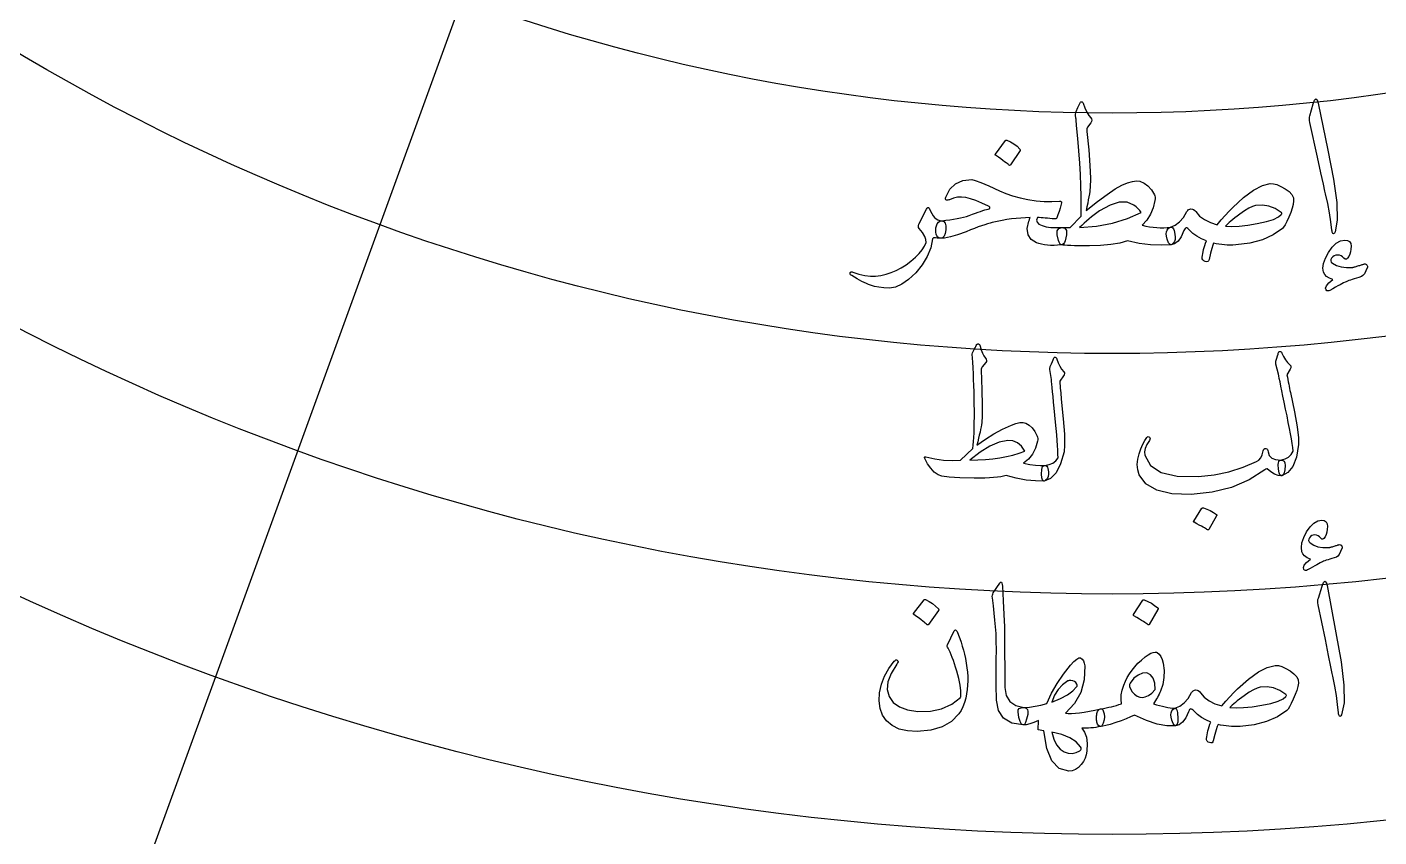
# Model space of a CAD drawing. Header units: millimetres. Extents: x -45 to 45, y -45 to 73.
# Drawn here: x -13.87 to 3.41, y -33.54 to -23.19 of the extents above; entities that cross this region are included whole.
import ezdxf

# ---------------------------------------------------------------- set-up
doc = ezdxf.new("R2010")
doc.units = ezdxf.units.MM
for name, color, linetype in [('CUT_OUTER', 1, 'Continuous'), ('ENGRAVE', 7, 'Continuous'), ('ENGRAVE_FINE', 8, 'Continuous'), ('GUIDE', 3, 'Continuous'), ('TEXT', 5, 'Continuous')]:
    doc.layers.add(name, color=color, linetype=linetype)

msp = doc.modelspace()

# ---------------------------------------------------------------- linework, layer by layer
at = {"layer": 'CUT_OUTER'}
msp.add_arc((0, -0.0002), 44.9998, 179.74001, 0.25885, dxfattribs=at)
at = {"layer": 'ENGRAVE'}
for radius in [39.65, 33.5042, 27.3585]:
    msp.add_circle((0, 0), radius, dxfattribs=at)
at = {"layer": 'ENGRAVE_FINE'}
for points in [[(-9.3572, -25.7086), (-7.2552, -19.9335)], [(-11.4591, -31.4837), (-9.3572, -25.7086)], [(-13.5611, -37.2588), (-11.4591, -31.4837)]]:
    msp.add_lwpolyline(points, dxfattribs=at)
for radius in [36.5771, 30.4314, 24.2856]:
    msp.add_circle((0, 0), radius, dxfattribs=at)
at = {"layer": 'GUIDE'}
msp.add_circle((0, 0), 41, dxfattribs=at)
at = {"layer": 'TEXT'}
for points in [[(0.1967, -25.9187), (0.0949, -25.9467), (-0.0203, -25.9669), (-0.1491, -25.979), (-0.2913, -25.9828), (-0.3626, -25.9828), (-0.4264, -25.9821), (-0.4828, -25.9808), (-0.5316, -25.979), (-0.573, -25.9768), (-0.6069, -25.9748), (-0.6334, -25.9729), (-0.6523, -25.9712), (-0.6622, -25.9655), (-0.6716, -25.9538), (-0.6805, -25.9363), (-0.6889, -25.9128), (-0.7046, -25.8419), (-0.7027, -25.7906), (-0.6834, -25.7588), (-0.6467, -25.7465), (-0.5382, -25.7465), (-0.3973, -25.6016), (-0.3956, -25.4786), (-0.3965, -25.3493), (-0.4001, -25.2137), (-0.4063, -25.0718), (-0.415, -24.9238), (-0.4262, -24.7698), (-0.4399, -24.6099), (-0.4559, -24.4439), (-0.4578, -24.4201), (-0.4596, -24.3989), (-0.4612, -24.3801), (-0.4628, -24.3638), (-0.4644, -24.35), (-0.4662, -24.3388), (-0.4682, -24.33), (-0.4704, -24.3237), (-0.4699, -24.3), (-0.4597, -24.2639), (-0.4398, -24.2156), (-0.4103, -24.1549), (-0.4064, -24.1484), (-0.4019, -24.1438), (-0.3968, -24.1411), (-0.3912, -24.1402), (-0.3856, -24.1414), (-0.3806, -24.1448), (-0.3763, -24.1503), (-0.3725, -24.158), (-0.3486, -24.2207), (-0.3244, -24.273), (-0.3, -24.315), (-0.2753, -24.3467), (-0.2647, -24.3612), (-0.2613, -24.3768), (-0.2651, -24.3936), (-0.2761, -24.4116), (-0.3174, -24.4661), (-0.3225, -24.4751), (-0.3255, -24.4872), (-0.3264, -24.5025), (-0.3253, -24.5209), (-0.3016, -24.7573), (-0.2865, -24.9561), (-0.2802, -25.1173), (-0.283, -25.2409), (-0.2851, -25.263), (-0.2885, -25.2893), (-0.2931, -25.3197), (-0.2991, -25.3544), (-0.3063, -25.3931), (-0.3144, -25.4357), (-0.3236, -25.4822), (-0.3337, -25.5326), (-0.189, -25.4171), (-0.0651, -25.3242), (0.0385, -25.2542), (0.1222, -25.2072), (0.1946, -25.1766), (0.2568, -25.1581), (0.3089, -25.1518), (0.351, -25.1576), (0.4063, -25.1801), (0.4562, -25.2165), (0.5005, -25.267), (0.5395, -25.3317), (0.5447, -25.3445), (0.5476, -25.3609), (0.548, -25.3807), (0.546, -25.404), (0.5243, -25.4961), (0.4896, -25.5794), (0.4421, -25.6538), (0.3815, -25.7193), (0.4292, -25.73), (0.4763, -25.7386), (0.5228, -25.7451), (0.5686, -25.7496), (0.6137, -25.7517), (0.6582, -25.7515), (0.7019, -25.7488), (0.745, -25.7438), (0.7611, -25.7443), (0.7742, -25.7517), (0.7844, -25.7661), (0.7917, -25.7874), (0.8015, -25.8322), (0.805, -25.8701), (0.8023, -25.9009), (0.7934, -25.9248), (0.7808, -25.9438), (0.7696, -25.9574), (0.7598, -25.9656), (0.7515, -25.9685), (0.6235, -25.9757), (0.4882, -25.9698), (0.3459, -25.9509), (0.1967, -25.9187)], [(2.5687, -24.1697), (2.5864, -24.1213), (2.6028, -24.1032), (2.618, -24.1154), (2.6321, -24.1578), (2.7541, -24.7601), (2.8293, -25.1296), (2.8705, -25.4269), (2.8767, -25.6522), (2.8473, -25.8053), (2.8403, -25.8183), (2.8336, -25.8257), (2.8272, -25.8273), (2.8212, -25.8232), (2.816, -25.8164), (2.8118, -25.8073), (2.8086, -25.7959), (2.8065, -25.7821), (2.7948, -25.6746), (2.7773, -25.561), (2.7543, -25.4415), (2.7256, -25.316), (2.7188, -25.2831), (2.6995, -25.1945), (2.6677, -25.05), (2.6238, -24.8496), (2.5237, -24.4054), (2.5201, -24.3816), (2.519, -24.3595), (2.5205, -24.3389), (2.5245, -24.32)], [(-1.3653, -24.6352), (-1.3621, -24.6322), (-1.3578, -24.6306), (-1.3523, -24.6302), (-1.3457, -24.6312), (-1.2999, -24.6534), (-1.2569, -24.6797), (-1.2168, -24.7102), (-1.1795, -24.7448), (-1.1759, -24.75), (-1.1745, -24.755), (-1.1752, -24.76), (-1.178, -24.7649), (-1.3018, -24.9488), (-1.3063, -24.9531), (-1.3119, -24.9539), (-1.3185, -24.9512), (-1.3261, -24.945), (-1.3327, -24.9396), (-1.3432, -24.9316), (-1.3574, -24.9208), (-1.3755, -24.9073), (-1.3976, -24.891), (-1.4242, -24.872), (-1.4552, -24.8502), (-1.4905, -24.8256), (-1.4951, -24.8216), (-1.4973, -24.8177), (-1.4971, -24.8139), (-1.4944, -24.8104)], [(-1.7933, -25.1361), (-1.7512, -25.1457), (-1.6789, -25.1728), (-1.5764, -25.2173), (-1.4432, -25.2788), (-1.3614, -25.3136), (-1.2733, -25.3442), (-1.1789, -25.3703), (-1.0783, -25.392), (-0.9725, -25.4078), (-0.87, -25.4162), (-0.771, -25.4172), (-0.6756, -25.4109), (-0.6601, -25.4118), (-0.6509, -25.4184), (-0.6481, -25.4308), (-0.6517, -25.449), (-0.6656, -25.4989), (-0.6798, -25.5445), (-0.6942, -25.5856), (-0.7088, -25.6224), (-0.7138, -25.6308), (-0.7205, -25.6364), (-0.7291, -25.6391), (-0.7394, -25.639), (-0.7703, -25.6358), (-0.8002, -25.6328), (-0.8291, -25.6302), (-0.8571, -25.6278), (-0.8841, -25.6257), (-0.9097, -25.6235), (-0.9342, -25.6214), (-0.9573, -25.6193), (-0.9678, -25.6525), (-0.9615, -25.681), (-0.9383, -25.7048), (-0.8982, -25.7239), (-0.846, -25.7379), (-0.7867, -25.7463), (-0.7202, -25.7492), (-0.6467, -25.7465), (-0.6061, -25.7553), (-0.5852, -25.7867), (-0.584, -25.8407), (-0.6027, -25.9174), (-0.612, -25.9394), (-0.6233, -25.9557), (-0.6368, -25.9663), (-0.6523, -25.9712), (-0.6997, -25.9751), (-0.7447, -25.9768), (-0.7875, -25.9764), (-0.828, -25.9737), (-0.8663, -25.969), (-0.9027, -25.9625), (-0.9371, -25.9541), (-0.9694, -25.9438), (-1.0383, -25.9014), (-1.0771, -25.8408), (-1.0858, -25.762), (-1.0647, -25.6651), (-1.062, -25.6568), (-1.0597, -25.6493), (-1.0577, -25.6426), (-1.056, -25.6367), (-1.0545, -25.6315), (-1.0531, -25.6271), (-1.0517, -25.6235), (-1.0503, -25.6207), (-1.1084, -25.6228), (-1.1671, -25.6265), (-1.2264, -25.6318), (-1.2862, -25.6387), (-1.3469, -25.6472), (-1.4084, -25.6576), (-1.4709, -25.6698), (-1.5344, -25.6838), (-1.562, -25.6909), (-1.5938, -25.7002), (-1.6296, -25.7117), (-1.6696, -25.7254), (-1.7136, -25.7413), (-1.7614, -25.7594), (-1.8132, -25.7796), (-1.8688, -25.8019), (-1.9779, -25.842), (-2.0698, -25.8692), (-2.1443, -25.8839), (-2.2012, -25.886), (-2.2167, -25.8815), (-2.2299, -25.871), (-2.2411, -25.8543), (-2.2501, -25.8316), (-2.2551, -25.8067), (-2.2565, -25.7809), (-2.2543, -25.7541), (-2.2486, -25.7264), (-2.2367, -25.6996), (-2.2217, -25.6799), (-2.2035, -25.6673), (-2.1822, -25.662), (-2.1287, -25.6562), (-2.0778, -25.6496), (-2.0296, -25.6423), (-1.9841, -25.6342), (-1.9412, -25.6253), (-1.901, -25.6158), (-1.8634, -25.6054), (-1.8285, -25.5944), (-1.7875, -25.5793), (-1.7498, -25.5655), (-1.7153, -25.553), (-1.6841, -25.5417), (-1.6558, -25.532), (-1.6302, -25.524), (-1.6072, -25.5176), (-1.5869, -25.5129), (-1.5749, -25.5096), (-1.567, -25.5054), (-1.5631, -25.5003), (-1.5632, -25.4944), (-1.5641, -25.4895), (-1.5676, -25.4847), (-1.5736, -25.4801), (-1.5821, -25.4757), (-1.6685, -25.4354), (-1.7456, -25.4037), (-1.8134, -25.3804), (-1.8721, -25.3658), (-1.9257, -25.3598), (-1.978, -25.3622), (-2.0291, -25.373), (-2.0792, -25.3923), (-2.0904, -25.3956), (-2.1009, -25.3974), (-2.1106, -25.3977), (-2.1196, -25.3965), (-2.1264, -25.3926), (-2.1299, -25.385), (-2.1298, -25.3736), (-2.1264, -25.3583), (-2.075, -25.2597), (-2.0024, -25.1899), (-1.9086, -25.1488), (-1.7933, -25.1361)], [(2.0201, -25.1866), (2.0588, -25.1886), (2.1032, -25.2005), (2.1535, -25.2221), (2.2097, -25.2534), (2.26, -25.2894), (2.2949, -25.3273), (2.3145, -25.3673), (2.3186, -25.4092), (2.3119, -25.4525), (2.2994, -25.5012), (2.2809, -25.5556), (2.2566, -25.6154), (2.2309, -25.6705), (2.2087, -25.713), (2.1902, -25.7429), (2.1753, -25.7603), (2.0572, -25.8435), (1.9184, -25.9066), (1.7591, -25.9493), (1.5797, -25.9714), (1.5429, -25.9729), (1.5064, -25.9732), (1.4702, -25.9722), (1.4342, -25.9698), (1.3986, -25.9663), (1.3636, -25.9617), (1.3292, -25.9562), (1.2955, -25.9496), (1.2847, -25.9732), (1.2713, -26.0158), (1.2553, -26.0772), (1.2365, -26.1575), (1.2312, -26.1732), (1.221, -26.1826), (1.2061, -26.1857), (1.1863, -26.1823), (1.1693, -26.174), (1.1572, -26.1624), (1.1501, -26.1474), (1.148, -26.129), (1.1513, -26.1059), (1.1556, -26.0818), (1.1607, -26.0568), (1.1667, -26.0307), (1.1738, -26.0038), (1.1821, -25.9762), (1.1916, -25.948), (1.2024, -25.919), (1.1386, -25.8922), (1.0817, -25.8606), (1.0318, -25.8242), (0.9887, -25.7831), (0.976, -25.7694), (0.9645, -25.7596), (0.954, -25.7539), (0.9446, -25.7522), (0.9371, -25.7547), (0.9298, -25.7615), (0.9226, -25.7727), (0.9156, -25.7883), (0.881, -25.866), (0.8416, -25.922), (0.7975, -25.9562), (0.7489, -25.9686), (0.7424, -25.9671), (0.7354, -25.9621), (0.728, -25.9537), (0.7202, -25.9419), (0.7023, -25.8981), (0.692, -25.8602), (0.6891, -25.8284), (0.6936, -25.8027), (0.7037, -25.7801), (0.7152, -25.7628), (0.7281, -25.7507), (0.7425, -25.7439), (0.8046, -25.7187), (0.8607, -25.6771), (0.9107, -25.619), (0.9545, -25.5444), (0.9638, -25.5298), (0.9755, -25.5192), (0.9894, -25.5126), (1.0058, -25.5099), (1.0236, -25.5116), (1.0399, -25.518), (1.0544, -25.5291), (1.0673, -25.5449), (1.1164, -25.601), (1.1785, -25.6476), (1.2536, -25.6847), (1.3417, -25.7121), (1.3933, -25.6512), (1.4436, -25.594), (1.4926, -25.5405), (1.5404, -25.4908), (1.6791, -25.3646), (1.8049, -25.2718), (1.9184, -25.2124), (2.0201, -25.1866)], [(-2.4727, -25.7059), (-2.3761, -25.5143), (-2.366, -25.4992), (-2.357, -25.4922), (-2.3491, -25.4933), (-2.3422, -25.5024), (-2.3245, -25.5391), (-2.3069, -25.5708), (-2.2894, -25.5974), (-2.2721, -25.6191), (-2.2524, -25.6362), (-2.2304, -25.649), (-2.2062, -25.6577), (-2.1797, -25.6622), (-2.1539, -25.6712), (-2.1367, -25.6934), (-2.1282, -25.7285), (-2.1284, -25.7768), (-2.1362, -25.8247), (-2.1505, -25.8589), (-2.1713, -25.8794), (-2.1987, -25.8862), (-2.2192, -25.8854), (-2.24, -25.8839), (-2.261, -25.8818), (-2.2823, -25.8789), (-2.2861, -25.8796), (-2.2896, -25.8821), (-2.2931, -25.8865), (-2.2963, -25.8928), (-2.3205, -26.0093), (-2.3642, -26.1205), (-2.4279, -26.2265), (-2.5116, -26.327), (-2.6031, -26.4124), (-2.6897, -26.4732), (-2.7713, -26.5095), (-2.8475, -26.5214), (-2.9179, -26.5189), (-2.9819, -26.5123), (-3.0394, -26.5015), (-3.0906, -26.4866), (-3.1153, -26.4768), (-3.1417, -26.4655), (-3.1696, -26.4528), (-3.1992, -26.4385), (-3.2301, -26.4225), (-3.2623, -26.4044), (-3.2956, -26.3842), (-3.3301, -26.3619), (-3.3388, -26.3567), (-3.3451, -26.3512), (-3.3491, -26.3453), (-3.3508, -26.3391), (-3.3514, -26.331), (-3.3503, -26.3247), (-3.3474, -26.3202), (-3.3428, -26.3175), (-3.337, -26.3152), (-3.3307, -26.3146), (-3.3239, -26.3156), (-3.3167, -26.3183), (-3.2375, -26.3442), (-3.1623, -26.3612), (-3.0913, -26.3693), (-3.0245, -26.3685), (-2.9576, -26.3594), (-2.8915, -26.3442), (-2.8263, -26.3229), (-2.7621, -26.2956), (-2.6988, -26.2624), (-2.6362, -26.2235), (-2.5743, -26.1789), (-2.5133, -26.1286), (-2.4668, -26.0817), (-2.429, -26.0343), (-2.4, -25.9864), (-2.3797, -25.9379), (-2.3811, -25.9027), (-2.3963, -25.8611), (-2.4251, -25.8133), (-2.4676, -25.7591), (-2.4748, -25.7475), (-2.478, -25.7348), (-2.4773, -25.721), (-2.4727, -25.7059)], [(0.2755, -25.4608), (0.189, -25.4223), (0.0877, -25.4222), (-0.0288, -25.4604), (-0.1613, -25.5367), (-0.1961, -25.5607), (-0.2301, -25.5856), (-0.2635, -25.6113), (-0.2962, -25.638), (-0.3282, -25.6652), (-0.3594, -25.6927), (-0.3899, -25.7206), (-0.4198, -25.7487), (-0.2009, -25.7298), (0.0038, -25.6909), (0.1939, -25.6324), (0.369, -25.5546), (0.3536, -25.532), (0.3328, -25.5089), (0.3067, -25.4851), (0.2755, -25.4608)], [(2.1606, -25.556), (2.0825, -25.5064), (2.0018, -25.475), (1.9184, -25.4617), (1.8319, -25.4665), (1.7933, -25.4781), (1.7466, -25.5006), (1.6917, -25.5339), (1.6286, -25.5779), (1.5963, -25.6018), (1.5667, -25.6243), (1.5398, -25.6453), (1.5156, -25.6649), (1.4942, -25.6832), (1.4754, -25.7004), (1.4595, -25.7165), (1.4463, -25.7315), (1.527, -25.7348), (1.6219, -25.7304), (1.7308, -25.7181), (1.8536, -25.6978), (1.971, -25.672), (2.0612, -25.6438), (2.1242, -25.6134), (2.1602, -25.5811), (2.1655, -25.5744), (2.1673, -25.568), (2.1656, -25.5618), (2.1606, -25.556)], [(3.1849, -26.3748), (3.152, -26.3849), (3.1214, -26.3943), (3.0932, -26.4032), (3.0674, -26.4114), (3.0442, -26.4191), (3.0236, -26.4265), (3.0058, -26.4335), (2.9908, -26.4403), (2.9756, -26.4477), (2.9573, -26.4569), (2.9359, -26.4679), (2.9114, -26.4805), (2.8838, -26.4951), (2.8531, -26.5117), (2.8193, -26.5303), (2.7824, -26.5509), (2.7671, -26.5575), (2.7536, -26.5589), (2.7419, -26.5551), (2.732, -26.5461), (2.7241, -26.5223), (2.7362, -26.4923), (2.7683, -26.4562), (2.8203, -26.4138), (2.7752, -26.395), (2.7403, -26.3732), (2.7155, -26.3485), (2.701, -26.3208), (2.6931, -26.2665), (2.7008, -26.2059), (2.724, -26.139), (2.7625, -26.0657), (2.8102, -25.9986), (2.8614, -25.9501), (2.9161, -25.9203), (2.9744, -25.9091), (3.0081, -25.9134), (3.0325, -25.9276), (3.0473, -25.9516), (3.0528, -25.9855), (3.0514, -26.0231), (3.0458, -26.058), (3.036, -26.0903), (3.0219, -26.1199), (3.0069, -26.1413), (2.9919, -26.1517), (2.9769, -26.151), (2.9619, -26.1393), (2.9444, -26.1214), (2.9248, -26.109), (2.9034, -26.1021), (2.8799, -26.1008), (2.8558, -26.1034), (2.8351, -26.1107), (2.8178, -26.1226), (2.8039, -26.1392), (2.7945, -26.1584), (2.7929, -26.1755), (2.7992, -26.1906), (2.8134, -26.2035), (2.8646, -26.2323), (2.9251, -26.2509), (2.9951, -26.2592), (3.0743, -26.2572), (3.0811, -26.2561), (3.0886, -26.2545), (3.0969, -26.2524), (3.106, -26.2497), (3.1158, -26.2465), (3.1264, -26.2431), (3.1377, -26.2395), (3.1499, -26.2356), (3.1631, -26.2316), (3.175, -26.2279), (3.1857, -26.2245), (3.1951, -26.2213), (3.2034, -26.2187), (3.2108, -26.2166), (3.2173, -26.2151), (3.2228, -26.2142), (3.2336, -26.214), (3.2426, -26.2161), (3.25, -26.2207), (3.2558, -26.2277), (3.2597, -26.2346), (3.2621, -26.2414), (3.2627, -26.2481), (3.2617, -26.2547), (3.2424, -26.3027), (3.2231, -26.3387), (3.2039, -26.3628), (3.1849, -26.3748)], [(-1.3575, -28.9155), (-1.3889, -28.9246), (-1.4259, -28.9322), (-1.4684, -28.9384), (-1.5165, -28.9432), (-1.5703, -28.9467), (-1.6296, -28.9493), (-1.6946, -28.9508), (-1.7651, -28.9513), (-1.9472, -28.9474), (-2.085, -28.939), (-2.1784, -28.9265), (-2.2274, -28.9105), (-2.2751, -28.8727), (-2.3194, -28.8248), (-2.3601, -28.7667), (-2.3973, -28.6986), (-2.4007, -28.6879), (-2.3998, -28.6812), (-2.3943, -28.6784), (-2.3845, -28.6796), (-2.2695, -28.7054), (-2.1573, -28.721), (-2.0479, -28.7265), (-1.9415, -28.7219), (-1.7821, -28.5721), (-1.7768, -28.5307), (-1.7724, -28.4837), (-1.7689, -28.4311), (-1.7664, -28.3729), (-1.7645, -28.3093), (-1.7634, -28.2407), (-1.7628, -28.167), (-1.7629, -28.0883), (-1.7635, -28.0066), (-1.7647, -27.9261), (-1.7664, -27.8468), (-1.7688, -27.7687), (-1.7717, -27.6919), (-1.7753, -27.6167), (-1.7794, -27.5429), (-1.7841, -27.4706), (-1.7922, -27.3655), (-1.7846, -27.3475), (-1.7768, -27.3304), (-1.7691, -27.3141), (-1.7612, -27.2986), (-1.7534, -27.2839), (-1.7458, -27.2701), (-1.7384, -27.2571), (-1.7312, -27.2449), (-1.7273, -27.2403), (-1.7227, -27.2371), (-1.7174, -27.2353), (-1.7114, -27.235), (-1.7045, -27.2371), (-1.6986, -27.2425), (-1.6937, -27.2511), (-1.6898, -27.263), (-1.6751, -27.3118), (-1.6587, -27.3539), (-1.6404, -27.3895), (-1.6204, -27.4185), (-1.6112, -27.4325), (-1.6076, -27.4465), (-1.6096, -27.4604), (-1.6172, -27.4743), (-1.6611, -27.5273), (-1.668, -27.5362), (-1.6725, -27.5461), (-1.6746, -27.5569), (-1.6744, -27.5688), (-1.6675, -27.8239), (-1.6642, -28.0209), (-1.6646, -28.1599), (-1.669, -28.2408), (-1.6723, -28.2676), (-1.677, -28.2971), (-1.6831, -28.3293), (-1.6906, -28.3641), (-1.6993, -28.4017), (-1.7088, -28.442), (-1.7193, -28.485), (-1.7306, -28.5308), (-1.6218, -28.4529), (-1.5121, -28.3842), (-1.4016, -28.3246), (-1.29, -28.274), (-1.2313, -28.2529), (-1.1808, -28.2416), (-1.1384, -28.2401), (-1.1042, -28.2486), (-1.061, -28.2735), (-1.0223, -28.3094), (-0.988, -28.3562), (-0.9582, -28.4139), (-0.9542, -28.4272), (-0.9525, -28.4424), (-0.9531, -28.4594), (-0.9559, -28.4784), (-0.9819, -28.5672), (-1.0205, -28.6439), (-1.0716, -28.7084), (-1.1354, -28.7606), (-1.0535, -28.7765), (-0.9808, -28.7863), (-0.9174, -28.7901), (-0.8633, -28.7879), (-0.849, -28.7891), (-0.8373, -28.7964), (-0.8283, -28.8097), (-0.822, -28.8291), (-0.8158, -28.8685), (-0.8151, -28.902), (-0.8198, -28.9295), (-0.83, -28.951), (-0.8421, -28.9672), (-0.8527, -28.9787), (-0.8618, -28.9855), (-0.8693, -28.9876), (-0.9828, -28.9873), (-1.1022, -28.9752), (-1.2271, -28.9513), (-1.3575, -28.9155)], [(-0.7933, -27.5237), (-0.7779, -27.488), (-0.7659, -27.4596), (-0.7573, -27.4386), (-0.7521, -27.425), (-0.7481, -27.4163), (-0.7432, -27.4102), (-0.7372, -27.4066), (-0.7303, -27.4056), (-0.7225, -27.4071), (-0.7161, -27.4115), (-0.711, -27.4186), (-0.7074, -27.4284), (-0.6909, -27.4764), (-0.6708, -27.5198), (-0.6469, -27.5585), (-0.6195, -27.5926), (-0.6118, -27.6035), (-0.6098, -27.6156), (-0.6134, -27.629), (-0.6228, -27.6436), (-0.6717, -27.7113), (-0.6692, -27.7422), (-0.6667, -27.7725), (-0.6641, -27.8023), (-0.6616, -27.8315), (-0.659, -27.8602), (-0.6564, -27.8883), (-0.6538, -27.9158), (-0.6512, -27.9428), (-0.6268, -28.1927), (-0.6125, -28.3879), (-0.6087, -28.5284), (-0.6157, -28.6143), (-0.6613, -28.7695), (-0.7192, -28.8834), (-0.7893, -28.9562), (-0.8716, -28.9875), (-0.8738, -28.9875), (-0.8761, -28.9874), (-0.8783, -28.9873), (-0.8806, -28.9873), (-0.8936, -28.9744), (-0.9013, -28.9455), (-0.9037, -28.9008), (-0.9008, -28.84), (-0.898, -28.8176), (-0.8912, -28.8015), (-0.8804, -28.7915), (-0.8656, -28.7878), (-0.8085, -28.7782), (-0.7608, -28.7591), (-0.7223, -28.7305), (-0.6932, -28.6925), (-0.694, -28.646), (-0.6961, -28.5931), (-0.6996, -28.5337), (-0.7044, -28.4679), (-0.7104, -28.396), (-0.7175, -28.3182), (-0.7256, -28.2346), (-0.7347, -28.1451), (-0.7429, -28.0571), (-0.7504, -27.9781), (-0.7574, -27.9079), (-0.7637, -27.8467), (-0.7691, -27.7943), (-0.7735, -27.7509), (-0.7767, -27.7164), (-0.7788, -27.6908), (-0.7966, -27.5636), (-0.7969, -27.5511), (-0.7965, -27.5403), (-0.7953, -27.5312), (-0.7933, -27.5237)], [(2.0917, -27.4556), (2.1033, -27.4184), (2.1123, -27.3889), (2.1187, -27.3671), (2.1224, -27.353), (2.1254, -27.344), (2.1297, -27.3374), (2.1353, -27.3333), (2.1421, -27.3315), (2.15, -27.3322), (2.1568, -27.3359), (2.1625, -27.3424), (2.1672, -27.3518), (2.1886, -27.3978), (2.2132, -27.4389), (2.241, -27.4749), (2.2718, -27.5059), (2.2806, -27.5159), (2.2839, -27.5278), (2.2816, -27.5414), (2.2739, -27.557), (2.2324, -27.6294), (2.2381, -27.6599), (2.2437, -27.6898), (2.2494, -27.7191), (2.2549, -27.7479), (2.2605, -27.7761), (2.266, -27.8038), (2.2715, -27.8309), (2.2769, -27.8575), (2.3274, -28.1034), (2.362, -28.2961), (2.3804, -28.4355), (2.3825, -28.5216), (2.3535, -28.6807), (2.3078, -28.8001), (2.2456, -28.8797), (2.1671, -28.9196), (2.1649, -28.9197), (2.1626, -28.9199), (2.1604, -28.9201), (2.1581, -28.9202), (2.1439, -28.9088), (2.1332, -28.8809), (2.1261, -28.8366), (2.1226, -28.7759), (2.1231, -28.7533), (2.1282, -28.7365), (2.1379, -28.7255), (2.1522, -28.7203), (2.2079, -28.7048), (2.2534, -28.6808), (2.2887, -28.6483), (2.3136, -28.6075), (2.308, -28.5613), (2.3004, -28.5089), (2.2907, -28.4502), (2.279, -28.3853), (2.2655, -28.3144), (2.2503, -28.2378), (2.2335, -28.1555), (2.2151, -28.0674), (2.1977, -27.9808), (2.1819, -27.903), (2.1677, -27.8339), (2.155, -27.7737), (2.1441, -27.7222), (2.1353, -27.6794), (2.1285, -27.6454), (2.1237, -27.6202), (2.0926, -27.4956), (2.091, -27.4832), (2.0903, -27.4724), (2.0906, -27.4632), (2.0917, -27.4556)], [(-1.3344, -28.4698), (-1.4456, -28.4917), (-1.5638, -28.541), (-1.6894, -28.6173), (-1.8227, -28.7208), (-1.7205, -28.7189), (-1.6222, -28.7134), (-1.5279, -28.7042), (-1.4374, -28.6915), (-1.3512, -28.6755), (-1.2692, -28.6561), (-1.1916, -28.6336), (-1.1182, -28.608), (-1.1612, -28.5424), (-1.2115, -28.4975), (-1.2691, -28.4733), (-1.3344, -28.4698)], [(0.4417, -28.4332), (0.4494, -28.4245), (0.4575, -28.4208), (0.466, -28.422), (0.4748, -28.4283), (0.4815, -28.4365), (0.4839, -28.4459), (0.4819, -28.4565), (0.4754, -28.4682), (0.4425, -28.5212), (0.4216, -28.5701), (0.4129, -28.6149), (0.4162, -28.6557), (0.4882, -28.7886), (0.6265, -28.8795), (0.8311, -28.9274), (1.1016, -28.9308), (1.3013, -28.9079), (1.4918, -28.8683), (1.6728, -28.8121), (1.8441, -28.7395), (1.8737, -28.7193), (1.8974, -28.6898), (1.9151, -28.651), (1.9268, -28.6028), (1.9309, -28.589), (1.9386, -28.5792), (1.9499, -28.5732), (1.9648, -28.5712), (1.9758, -28.5751), (1.9841, -28.5838), (1.9896, -28.5975), (1.9924, -28.6161), (2.0061, -28.6616), (2.0376, -28.6941), (2.0871, -28.7137), (2.1544, -28.7201), (2.1788, -28.7236), (2.196, -28.7359), (2.206, -28.7571), (2.2089, -28.7872), (2.2051, -28.844), (2.1972, -28.885), (2.1853, -28.9101), (2.1694, -28.9194), (2.1196, -28.9167), (2.0715, -28.901), (2.0251, -28.8723), (1.9804, -28.8306), (1.9768, -28.829), (1.9708, -28.8307), (1.9626, -28.8355), (1.952, -28.8436), (1.7501, -28.9734), (1.5254, -29.0694), (1.2786, -29.1314), (1.0105, -29.1586), (0.7615, -29.1495), (0.5675, -29.1039), (0.4289, -29.023), (0.3458, -28.9075), (0.3265, -28.8427), (0.3196, -28.7763), (0.325, -28.7083), (0.3426, -28.6389), (0.3665, -28.5742), (0.391, -28.5184), (0.416, -28.4714), (0.4417, -28.4332)], [(1.1467, -29.3357), (1.1494, -29.3328), (1.1533, -29.331), (1.1584, -29.3303), (1.1647, -29.3306), (1.2097, -29.3463), (1.2524, -29.3659), (1.2927, -29.3894), (1.3307, -29.4169), (1.3344, -29.4211), (1.3362, -29.4255), (1.336, -29.43), (1.3338, -29.4345), (1.2333, -29.6078), (1.2295, -29.612), (1.2243, -29.6132), (1.2179, -29.6113), (1.2102, -29.6065), (1.2036, -29.6023), (1.1931, -29.5961), (1.1788, -29.5878), (1.1607, -29.5774), (1.1385, -29.5649), (1.112, -29.5504), (1.081, -29.5337), (1.0458, -29.515), (1.0411, -29.5119), (1.0387, -29.5086), (1.0386, -29.5053), (1.0407, -29.5019)], [(2.8653, -29.9601), (2.8351, -29.9691), (2.807, -29.9775), (2.7812, -29.9854), (2.7575, -29.9928), (2.7361, -29.9998), (2.7172, -30.0065), (2.7009, -30.013), (2.6871, -30.0193), (2.673, -30.0262), (2.6562, -30.0349), (2.6365, -30.0451), (2.614, -30.057), (2.5886, -30.0708), (2.5603, -30.0864), (2.5292, -30.104), (2.4953, -30.1235), (2.4813, -30.1297), (2.4689, -30.1307), (2.4583, -30.1266), (2.4493, -30.1173), (2.4424, -30.0932), (2.4539, -30.0636), (2.4837, -30.0285), (2.5317, -29.9876), (2.4907, -29.9676), (2.459, -29.9448), (2.4368, -29.9194), (2.4238, -29.8913), (2.4173, -29.8368), (2.4251, -29.7765), (2.4472, -29.7103), (2.4833, -29.6382), (2.5279, -29.5726), (2.5754, -29.5257), (2.6258, -29.4976), (2.6794, -29.4882), (2.7102, -29.4936), (2.7323, -29.5085), (2.7456, -29.5329), (2.7501, -29.567), (2.7483, -29.6045), (2.7426, -29.6392), (2.7332, -29.6711), (2.7199, -29.7002), (2.7059, -29.7211), (2.692, -29.731), (2.6783, -29.7299), (2.6648, -29.7178), (2.649, -29.6993), (2.6313, -29.6863), (2.6117, -29.6788), (2.5903, -29.6767), (2.5682, -29.6786), (2.5492, -29.6853), (2.5332, -29.6967), (2.5203, -29.7128), (2.5114, -29.7318), (2.5097, -29.7488), (2.5153, -29.764), (2.5281, -29.7774), (2.5745, -29.8077), (2.6296, -29.8281), (2.6934, -29.8386), (2.7659, -29.839), (2.7721, -29.8382), (2.779, -29.8368), (2.7866, -29.835), (2.7949, -29.8325), (2.804, -29.8297), (2.8137, -29.8267), (2.8241, -29.8234), (2.8353, -29.8199), (2.8474, -29.8164), (2.8584, -29.813), (2.8682, -29.81), (2.8768, -29.8072), (2.8844, -29.8048), (2.8912, -29.803), (2.8972, -29.8017), (2.9023, -29.8009), (2.9121, -29.8011), (2.9204, -29.8036), (2.9271, -29.8084), (2.9322, -29.8156), (2.9358, -29.8226), (2.9378, -29.8295), (2.9383, -29.8362), (2.9373, -29.8427), (2.9189, -29.89), (2.9007, -29.9253), (2.8829, -29.9487), (2.8653, -29.9601)], [(-1.4387, -30.2925), (-1.4337, -30.2852), (-1.4291, -30.2804), (-1.425, -30.2781), (-1.4212, -30.2783), (-1.4157, -30.2818), (-1.4111, -30.2919), (-1.4074, -30.3085), (-1.4046, -30.3316), (-1.3933, -30.5189), (-1.3848, -30.6919), (-1.3792, -30.8508), (-1.3765, -30.9955), (-1.3761, -31.1191), (-1.3755, -31.23), (-1.3748, -31.328), (-1.3739, -31.4132), (-1.3731, -31.4856), (-1.3725, -31.5451), (-1.3721, -31.5919), (-1.372, -31.6258), (-1.3542, -31.7281), (-1.3081, -31.8047), (-1.2337, -31.8555), (-1.1311, -31.8803), (-1.1026, -31.8888), (-1.0848, -31.9069), (-1.0777, -31.9346), (-1.0813, -31.972), (-1.0952, -32.0306), (-1.1094, -32.0722), (-1.124, -32.097), (-1.1391, -32.1049), (-1.2849, -32.0804), (-1.3903, -32.0188), (-1.4551, -31.9206), (-1.4794, -31.786), (-1.4812, -31.7221), (-1.4826, -31.658), (-1.4834, -31.5938), (-1.4837, -31.5295), (-1.4837, -31.465), (-1.4835, -31.4004), (-1.4832, -31.3356), (-1.4827, -31.2707), (-1.4814, -31.1469), (-1.4825, -31.0353), (-1.4861, -30.936), (-1.4919, -30.8489), (-1.4997, -30.7651), (-1.509, -30.6758), (-1.5198, -30.5809), (-1.532, -30.4805), (-1.5333, -30.4624), (-1.5321, -30.4461), (-1.5282, -30.4314), (-1.5216, -30.4185)], [(2.6814, -30.3332), (2.7002, -30.2852), (2.7171, -30.2674), (2.7322, -30.2798), (2.7455, -30.3225), (2.8569, -30.9268), (2.9252, -31.2977), (2.9608, -31.5958), (2.9627, -31.8211), (2.9307, -31.9736), (2.9234, -31.9865), (2.9166, -31.9937), (2.9102, -31.9952), (2.9043, -31.9911), (2.8992, -31.9842), (2.8952, -31.975), (2.8922, -31.9635), (2.8903, -31.9497), (2.8806, -31.842), (2.8652, -31.7281), (2.8444, -31.6082), (2.818, -31.4822), (2.8118, -31.4492), (2.794, -31.3602), (2.7648, -31.2152), (2.7243, -31.014), (2.6317, -30.5683), (2.6284, -30.5444), (2.6277, -30.5222), (2.6296, -30.5017), (2.634, -30.4828)], [(-2.4059, -30.5067), (-2.4026, -30.5038), (-2.3983, -30.5023), (-2.3928, -30.5021), (-2.3862, -30.5032), (-2.3409, -30.5264), (-2.2986, -30.5538), (-2.2593, -30.5852), (-2.2229, -30.6207), (-2.2195, -30.626), (-2.2182, -30.6311), (-2.219, -30.636), (-2.2219, -30.6408), (-2.35, -30.8217), (-2.3546, -30.8259), (-2.3601, -30.8265), (-2.3666, -30.8237), (-2.3741, -30.8173), (-2.3806, -30.8118), (-2.3908, -30.8035), (-2.4047, -30.7924), (-2.4224, -30.7785), (-2.4441, -30.7617), (-2.4702, -30.7421), (-2.5006, -30.7196), (-2.5352, -30.6942), (-2.5398, -30.6901), (-2.5419, -30.6861), (-2.5416, -30.6824), (-2.5388, -30.6789)], [(0.3888, -30.5115), (0.3918, -30.5083), (0.396, -30.5064), (0.4014, -30.5057), (0.408, -30.5062), (0.4551, -30.5252), (0.4996, -30.5486), (0.5415, -30.5763), (0.5809, -30.6084), (0.5847, -30.6133), (0.5865, -30.6183), (0.5861, -30.6233), (0.5837, -30.6283), (0.473, -30.8201), (0.4688, -30.8247), (0.4633, -30.8258), (0.4566, -30.8236), (0.4486, -30.8179), (0.4417, -30.8131), (0.4308, -30.8057), (0.416, -30.7959), (0.3971, -30.7837), (0.374, -30.769), (0.3464, -30.7518), (0.3142, -30.7322), (0.2774, -30.7101), (0.2726, -30.7063), (0.2701, -30.7026), (0.2701, -30.6989), (0.2725, -30.6951)], [(-1.9843, -30.9125), (-1.9666, -30.9558), (-1.9495, -31.001), (-1.9331, -31.048), (-1.9174, -31.0969), (-1.9026, -31.1478), (-1.8892, -31.2012), (-1.8771, -31.257), (-1.8664, -31.3152), (-1.8575, -31.373), (-1.8514, -31.4302), (-1.8481, -31.4868), (-1.8474, -31.5428), (-1.8496, -31.5982), (-1.8546, -31.6534), (-1.8623, -31.7082), (-1.8729, -31.7627), (-1.8885, -31.8197), (-1.9084, -31.872), (-1.9324, -31.9196), (-1.9606, -31.9627), (-2.054, -32.0586), (-2.1738, -32.1285), (-2.3201, -32.172), (-2.4925, -32.1887), (-2.6159, -32.1818), (-2.7225, -32.1569), (-2.812, -32.1139), (-2.8844, -32.0531), (-2.936, -31.9785), (-2.9684, -31.8936), (-2.9815, -31.7986), (-2.9756, -31.6935), (-2.951, -31.5838), (-2.9111, -31.48), (-2.856, -31.3819), (-2.7858, -31.2895), (-2.7751, -31.2791), (-2.7651, -31.2737), (-2.7559, -31.2733), (-2.7475, -31.2778), (-2.74, -31.2863), (-2.7386, -31.2974), (-2.7434, -31.3111), (-2.7543, -31.3274), (-2.8266, -31.4452), (-2.8671, -31.5536), (-2.8754, -31.6527), (-2.8514, -31.7425), (-2.7991, -31.8174), (-2.7207, -31.8743), (-2.6161, -31.9132), (-2.4854, -31.9336), (-2.3254, -31.9302), (-2.181, -31.8989), (-2.0526, -31.84), (-1.9403, -31.7537), (-1.9379, -31.7505), (-1.936, -31.7458), (-1.9347, -31.7395), (-1.9339, -31.7315), (-1.9337, -31.6688), (-1.9425, -31.5952), (-1.9602, -31.5108), (-1.9868, -31.4154), (-2.0021, -31.3673), (-2.0169, -31.3224), (-2.0312, -31.2809), (-2.0452, -31.2427), (-2.0588, -31.2079), (-2.0723, -31.1768), (-2.0858, -31.1492), (-2.0991, -31.1252), (-2.1054, -31.1127), (-2.1086, -31.1014), (-2.1088, -31.0912), (-2.1061, -31.0822), (-2.0204, -30.9026), (-2.0129, -30.8923), (-2.0044, -30.8905), (-1.9948, -30.8972), (-1.9843, -30.9125)], [(-0.408, -31.2482), (-0.3853, -31.2633), (-0.3684, -31.2855), (-0.3575, -31.3149), (-0.3525, -31.3513), (-0.3599, -31.5297), (-0.4032, -31.6898), (-0.4827, -31.8316), (-0.5988, -31.9547), (-0.562, -31.9567), (-0.5194, -31.9564), (-0.4712, -31.9538), (-0.4172, -31.9488), (-0.3577, -31.9412), (-0.2929, -31.9305), (-0.2227, -31.9168), (-0.1472, -31.9), (-0.1386, -31.9007), (-0.1303, -31.9051), (-0.1223, -31.9132), (-0.1146, -31.9251), (-0.1034, -31.9612), (-0.0997, -31.9995), (-0.1036, -32.0399), (-0.1152, -32.0825), (-0.123, -32.1001), (-0.1311, -32.113), (-0.1395, -32.1212), (-0.1483, -32.1248), (-0.1798, -32.1305), (-0.2111, -32.1354), (-0.242, -32.1395), (-0.2726, -32.1427), (-0.3028, -32.145), (-0.3323, -32.1462), (-0.3611, -32.1463), (-0.3893, -32.1453), (-0.3542, -32.1958), (-0.3315, -32.2615), (-0.3214, -32.3423), (-0.3238, -32.4383), (-0.3316, -32.4847), (-0.3465, -32.5292), (-0.3685, -32.5718), (-0.3976, -32.6123), (-0.4328, -32.649), (-0.4705, -32.6751), (-0.5107, -32.6904), (-0.5534, -32.695), (-0.6772, -32.6619), (-0.7722, -32.565), (-0.8381, -32.4045), (-0.8749, -32.1807), (-0.9457, -32.1687), (-0.9422, -32.0488), (-1.0017, -32.0744), (-1.0543, -32.0922), (-1.1001, -32.1024), (-1.1391, -32.1049), (-1.1612, -32.0937), (-1.1793, -32.0616), (-1.1935, -32.0088), (-1.2037, -31.9351), (-1.2012, -31.9119), (-1.1883, -31.8951), (-1.1649, -31.8845), (-1.1311, -31.8803), (-1.0597, -31.8762), (-0.9865, -31.8663), (-0.9117, -31.8508), (-0.8352, -31.8294), (-0.775, -31.6988), (-0.7045, -31.574), (-0.6238, -31.4548), (-0.5329, -31.3413), (-0.4892, -31.2948), (-0.4539, -31.2638), (-0.4269, -31.2483), (-0.408, -31.2482)], [(0.5498, -31.1736), (0.5533, -31.1736), (0.5565, -31.1738), (0.5595, -31.1741), (0.5621, -31.1746), (0.5646, -31.1753), (0.567, -31.1761), (0.5695, -31.177), (0.572, -31.1782), (0.5993, -31.2003), (0.6216, -31.2303), (0.6389, -31.2682), (0.6511, -31.314), (0.6625, -31.4073), (0.6605, -31.4981), (0.6451, -31.5863), (0.616, -31.672), (0.6074, -31.6922), (0.5981, -31.7123), (0.5881, -31.7325), (0.5775, -31.7527), (0.5663, -31.7729), (0.5544, -31.7931), (0.5419, -31.8133), (0.5287, -31.8335), (0.5673, -31.8459), (0.6046, -31.8568), (0.6406, -31.8663), (0.6753, -31.8744), (0.7088, -31.881), (0.741, -31.8858), (0.7719, -31.8889), (0.8015, -31.8903), (0.813, -31.8939), (0.8221, -31.9054), (0.8289, -31.9247), (0.8334, -31.9519), (0.839, -32.021), (0.8365, -32.0711), (0.8259, -32.1025), (0.8072, -32.115), (0.6985, -32.1169), (0.5749, -32.095), (0.4365, -32.0491), (0.2839, -31.979), (0.2331, -32.0031), (0.1763, -32.0272), (0.1133, -32.0513), (0.0443, -32.0752), (-0.0248, -32.097), (-0.0804, -32.1126), (-0.1224, -32.1218), (-0.1508, -32.1248), (-0.165, -32.1213), (-0.1773, -32.1109), (-0.1877, -32.0937), (-0.1961, -32.0696), (-0.1993, -32.0558), (-0.2013, -32.0421), (-0.2022, -32.0283), (-0.2021, -32.0146), (-0.2011, -32.0009), (-0.1997, -31.9871), (-0.1978, -31.9734), (-0.1954, -31.9597), (-0.1877, -31.9344), (-0.1775, -31.9161), (-0.1649, -31.9046), (-0.1498, -31.9), (-0.1137, -31.8936), (-0.0786, -31.8868), (-0.0445, -31.8795), (-0.0113, -31.8716), (0.0212, -31.8632), (0.0534, -31.8544), (0.0853, -31.845), (0.1168, -31.8352), (0.1119, -31.7791), (0.1151, -31.7209), (0.1265, -31.6604), (0.1458, -31.5977), (0.1673, -31.5472), (0.1923, -31.4982), (0.2208, -31.4507), (0.2527, -31.4047), (0.2885, -31.3602), (0.3283, -31.3172), (0.3722, -31.2757), (0.4202, -31.2355), (0.4576, -31.2088), (0.4916, -31.1895), (0.5223, -31.1778), (0.5498, -31.1736)], [(0.4428, -31.4401), (0.3847, -31.4441), (0.3296, -31.4671), (0.2774, -31.509), (0.2279, -31.5698), (0.2195, -31.5898), (0.2214, -31.6148), (0.2336, -31.6447), (0.2562, -31.6795), (0.286, -31.712), (0.3174, -31.7351), (0.3502, -31.7488), (0.3846, -31.7531), (0.4221, -31.7466), (0.4619, -31.7277), (0.504, -31.6966), (0.5482, -31.6533), (0.5432, -31.5697), (0.5239, -31.5063), (0.4905, -31.4631), (0.4428, -31.4401)], [(2.0841, -31.344), (2.1228, -31.3466), (2.1671, -31.359), (2.2172, -31.3814), (2.273, -31.4135), (2.3227, -31.4503), (2.3571, -31.4887), (2.3761, -31.529), (2.3795, -31.571), (2.3721, -31.6141), (2.3588, -31.6627), (2.3396, -31.7167), (2.3143, -31.7762), (2.2879, -31.8309), (2.2652, -31.873), (2.2462, -31.9027), (2.2312, -31.9199), (2.1122, -32.0013), (1.9731, -32.0626), (1.8139, -32.1034), (1.6349, -32.1235), (1.5983, -32.1248), (1.5619, -32.1247), (1.5258, -32.1233), (1.4899, -32.1206), (1.4545, -32.1167), (1.4197, -32.1119), (1.3855, -32.106), (1.3519, -32.0992), (1.341, -32.1228), (1.3274, -32.1652), (1.311, -32.2265), (1.2917, -32.3067), (1.2863, -32.3223), (1.2761, -32.3317), (1.2612, -32.3346), (1.2416, -32.3311), (1.2247, -32.3227), (1.2127, -32.311), (1.2058, -32.2959), (1.2038, -32.2776), (1.2073, -32.2545), (1.2116, -32.2304), (1.2169, -32.2054), (1.2231, -32.1793), (1.2303, -32.1525), (1.2388, -32.125), (1.2485, -32.0968), (1.2594, -32.068), (1.196, -32.0407), (1.1394, -32.0087), (1.0898, -31.972), (1.0471, -31.9306), (1.0345, -31.9168), (1.023, -31.907), (1.0126, -31.9013), (1.0033, -31.8995), (0.9958, -31.902), (0.9884, -31.9088), (0.9812, -31.9199), (0.9741, -31.9354), (0.9392, -32.013), (0.8997, -32.0688), (0.8557, -32.1028), (0.8072, -32.115), (0.8007, -32.1134), (0.7937, -32.1085), (0.7864, -32.1001), (0.7786, -32.0882), (0.761, -32.0443), (0.7508, -32.0064), (0.748, -31.9746), (0.7526, -31.9489), (0.7627, -31.9263), (0.7743, -31.909), (0.7872, -31.897), (0.8015, -31.8903), (0.8637, -31.8654), (0.9199, -31.824), (0.9701, -31.7661), (1.0143, -31.6918), (1.0237, -31.6772), (1.0353, -31.6667), (1.0494, -31.6602), (1.0657, -31.6576), (1.0836, -31.6593), (1.0997, -31.6658), (1.1142, -31.677), (1.127, -31.693), (1.1757, -31.7493), (1.2374, -31.7963), (1.3121, -31.834), (1.3999, -31.8621), (1.4519, -31.8016), (1.5026, -31.7449), (1.5521, -31.6919), (1.6004, -31.6426), (1.7404, -31.5179), (1.8674, -31.4265), (1.9818, -31.3685), (2.0841, -31.344)], [(-0.5313, -31.5361), (-0.5409, -31.5365), (-0.55, -31.5377), (-0.5584, -31.5399), (-0.5662, -31.543), (-0.6357, -31.5907), (-0.6931, -31.6517), (-0.7386, -31.7259), (-0.772, -31.8135), (-0.6619, -31.7679), (-0.5725, -31.7203), (-0.5037, -31.6709), (-0.4553, -31.6198), (-0.4494, -31.611), (-0.447, -31.6018), (-0.4479, -31.5922), (-0.4523, -31.5823), (-0.4663, -31.5625), (-0.4842, -31.5481), (-0.5058, -31.5394), (-0.5313, -31.5361)], [(2.2194, -31.7154), (2.1421, -31.6647), (2.0619, -31.6321), (1.9786, -31.6177), (1.8921, -31.6215), (1.8533, -31.6327), (1.8064, -31.6546), (1.7512, -31.6873), (1.6877, -31.7306), (1.6552, -31.7542), (1.6254, -31.7764), (1.5983, -31.7971), (1.574, -31.8165), (1.5523, -31.8346), (1.5335, -31.8516), (1.5174, -31.8675), (1.5041, -31.8824), (1.5847, -31.8864), (1.6794, -31.883), (1.7882, -31.8719), (1.911, -31.853), (2.0285, -31.8287), (2.1189, -31.8017), (2.1823, -31.7722), (2.2186, -31.7405), (2.224, -31.7338), (2.2259, -31.7274), (2.2243, -31.7213), (2.2194, -31.7154)], [(-0.7711, -32.1958), (-0.7459, -32.2861), (-0.7111, -32.3584), (-0.6669, -32.4127), (-0.6132, -32.4491), (-0.5636, -32.4648), (-0.5137, -32.4677), (-0.4635, -32.4577), (-0.4133, -32.4348), (-0.4021, -32.4243), (-0.397, -32.4125), (-0.398, -32.3993), (-0.405, -32.3849), (-0.4627, -32.3221), (-0.543, -32.2698), (-0.6458, -32.2278), (-0.7711, -32.1958)]]:
    msp.add_lwpolyline(points, close=True, dxfattribs=at)

doc.saveas('drawing.dxf')
